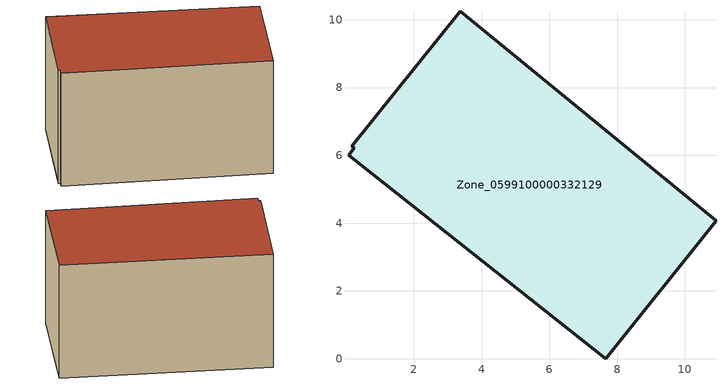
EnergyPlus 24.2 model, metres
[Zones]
Zone_0599100000332129
 floor ground (C_G): 0.24,6.22 0.17,6.28 3.37,10.25 10.92,4.07 7.67,0 0.07,6 z0.39
 wall outside (C_F): 7.67,0 10.92,4.07 3.37,10.25 0.17,6.28 0.24,6.22 0.07,6 7.67,0 z0.39:6.2
 roof outside (C_R): 0.24,6.22 0.07,6 7.67,0 10.92,4.07 3.37,10.25 0.17,6.28 z6.2
[BUILDING]
Pand.0599100000332129: North Axis=0; Terrain=City; Loads Convergence Tolerance Value=0.04; Temperature Convergence Tolerance Value=0.4; Solar Distribution=FullExterior; Maximum Number of Warmup Days=25; Minimum Number of Warmup Days=1
[Site:Location]
Rotterdam.The.Hague.AP_ZH_NLD Design_Conditions: Latitude=51.96; Longitude=4.45; Time Zone=1; Elevation=-4.5
[SITE:GROUNDTEMPERATURE:BUILDINGSURFACE]
18, 18, 18, 18, 18, 18, 18, 18, 18, 18, 18, 18
[MATERIAL] Thermal Absorptance=0.9; Solar Absorptance=0.7; Visible Absorptance=0.7
Name | Roughness | Thickness | Conductivity | Density | Specific Heat
G.TI.1975-1991 | MediumSmooth | 0.15 | 0.288461 | 540 | 1210
F.TI.1975-1991 | Rough | 0.3 | 0.230769 | 1920 | 840
R.TI.1975-1991 | MediumRough | 0.2 | 0.153846 | 1500 | 1000
[CONSTRUCTION]
C_G: G.TI.1975-1991
C_F: F.TI.1975-1991
C_R: R.TI.1975-1991
[ZONE]
Zone_0599100000332129: Type=1; Multiplier=1; Ceiling Height=Autocalculate; Volume=Autocalculate; Floor Area=autocalculate; Part of Total Floor Area=Yes
[ZONEINFILTRATION:DESIGNFLOWRATE]
Infil_Zone_0599100000332129: Zone or ZoneList or Space or SpaceList=Zone_0599100000332129; Schedule=AlwaysOn; Design Flow Rate Calculation Method=Flow/Area; Flow Rate per Floor Area=0.003; Constant Term Coefficient=1; Temperature Term Coefficient=0; Velocity Term Coefficient=0; Velocity Squared Term Coefficient=0
[HVACTEMPLATE:ZONE:IDEALLOADSAIRSYSTEM]
Zone_0599100000332129: Maximum Heating Supply Air Temperature=50; Minimum Cooling Supply Air Temperature=13; Maximum Heating Supply Air Humidity Ratio=0.0156; Minimum Cooling Supply Air Humidity Ratio=0.0077; Heating Limit=NoLimit; Cooling Limit=NoLimit; Dehumidification Control Type=ConstantSensibleHeatRatio; Cooling Sensible Heat Ratio=0.7; Dehumidification Setpoint=60; Humidification Control Type=None; Humidification Setpoint=30; Outdoor Air Method=None; Outdoor Air Flow Rate per Person=0.00944; Outdoor Air Flow Rate per Zone Floor Area=0; Outdoor Air Flow Rate per Zone=0; Demand Controlled Ventilation Type=None; Outdoor Air Economizer Type=NoEconomizer; Heat Recovery Type=None; Sensible Heat Recovery Effectiveness=0.7; Latent Heat Recovery Effectiveness=0.65
[ZONECONTROL:THERMOSTAT]
ThermostatControl_Zone_0599100000332129: Zone or ZoneList=Zone_0599100000332129; Control Type Schedule=DualSetpointControlType; Control 1=Thermostat_Zone_0599100000332129; Temperature Difference Between Cutout And Setpoint=0
[THERMOSTATSETPOINT:DUALSETPOINT]
Thermostat_Zone_0599100000332129: Heating Setpoint Temperature Schedule=HeatingSetpoint_Zone_0599100000332129; Cooling Setpoint Temperature Schedule=CoolingSetpoint_Zone_0599100000332129
[SCHEDULE:COMPACT]
HeatingSetpoint_Zone_0599100000332129: Through: 12/31, For: AllDays, Until: 24:00, 21
CoolingSetpoint_Zone_0599100000332129: Through: 12/31, For: AllDays, Until: 24:00, 24
DualSetpointControlType: Through: 12/31, For: AllDays, Until: 24:00, 4
AlwaysOn: Through: 12/31, For: AllDays, Until: 24:00, 1
